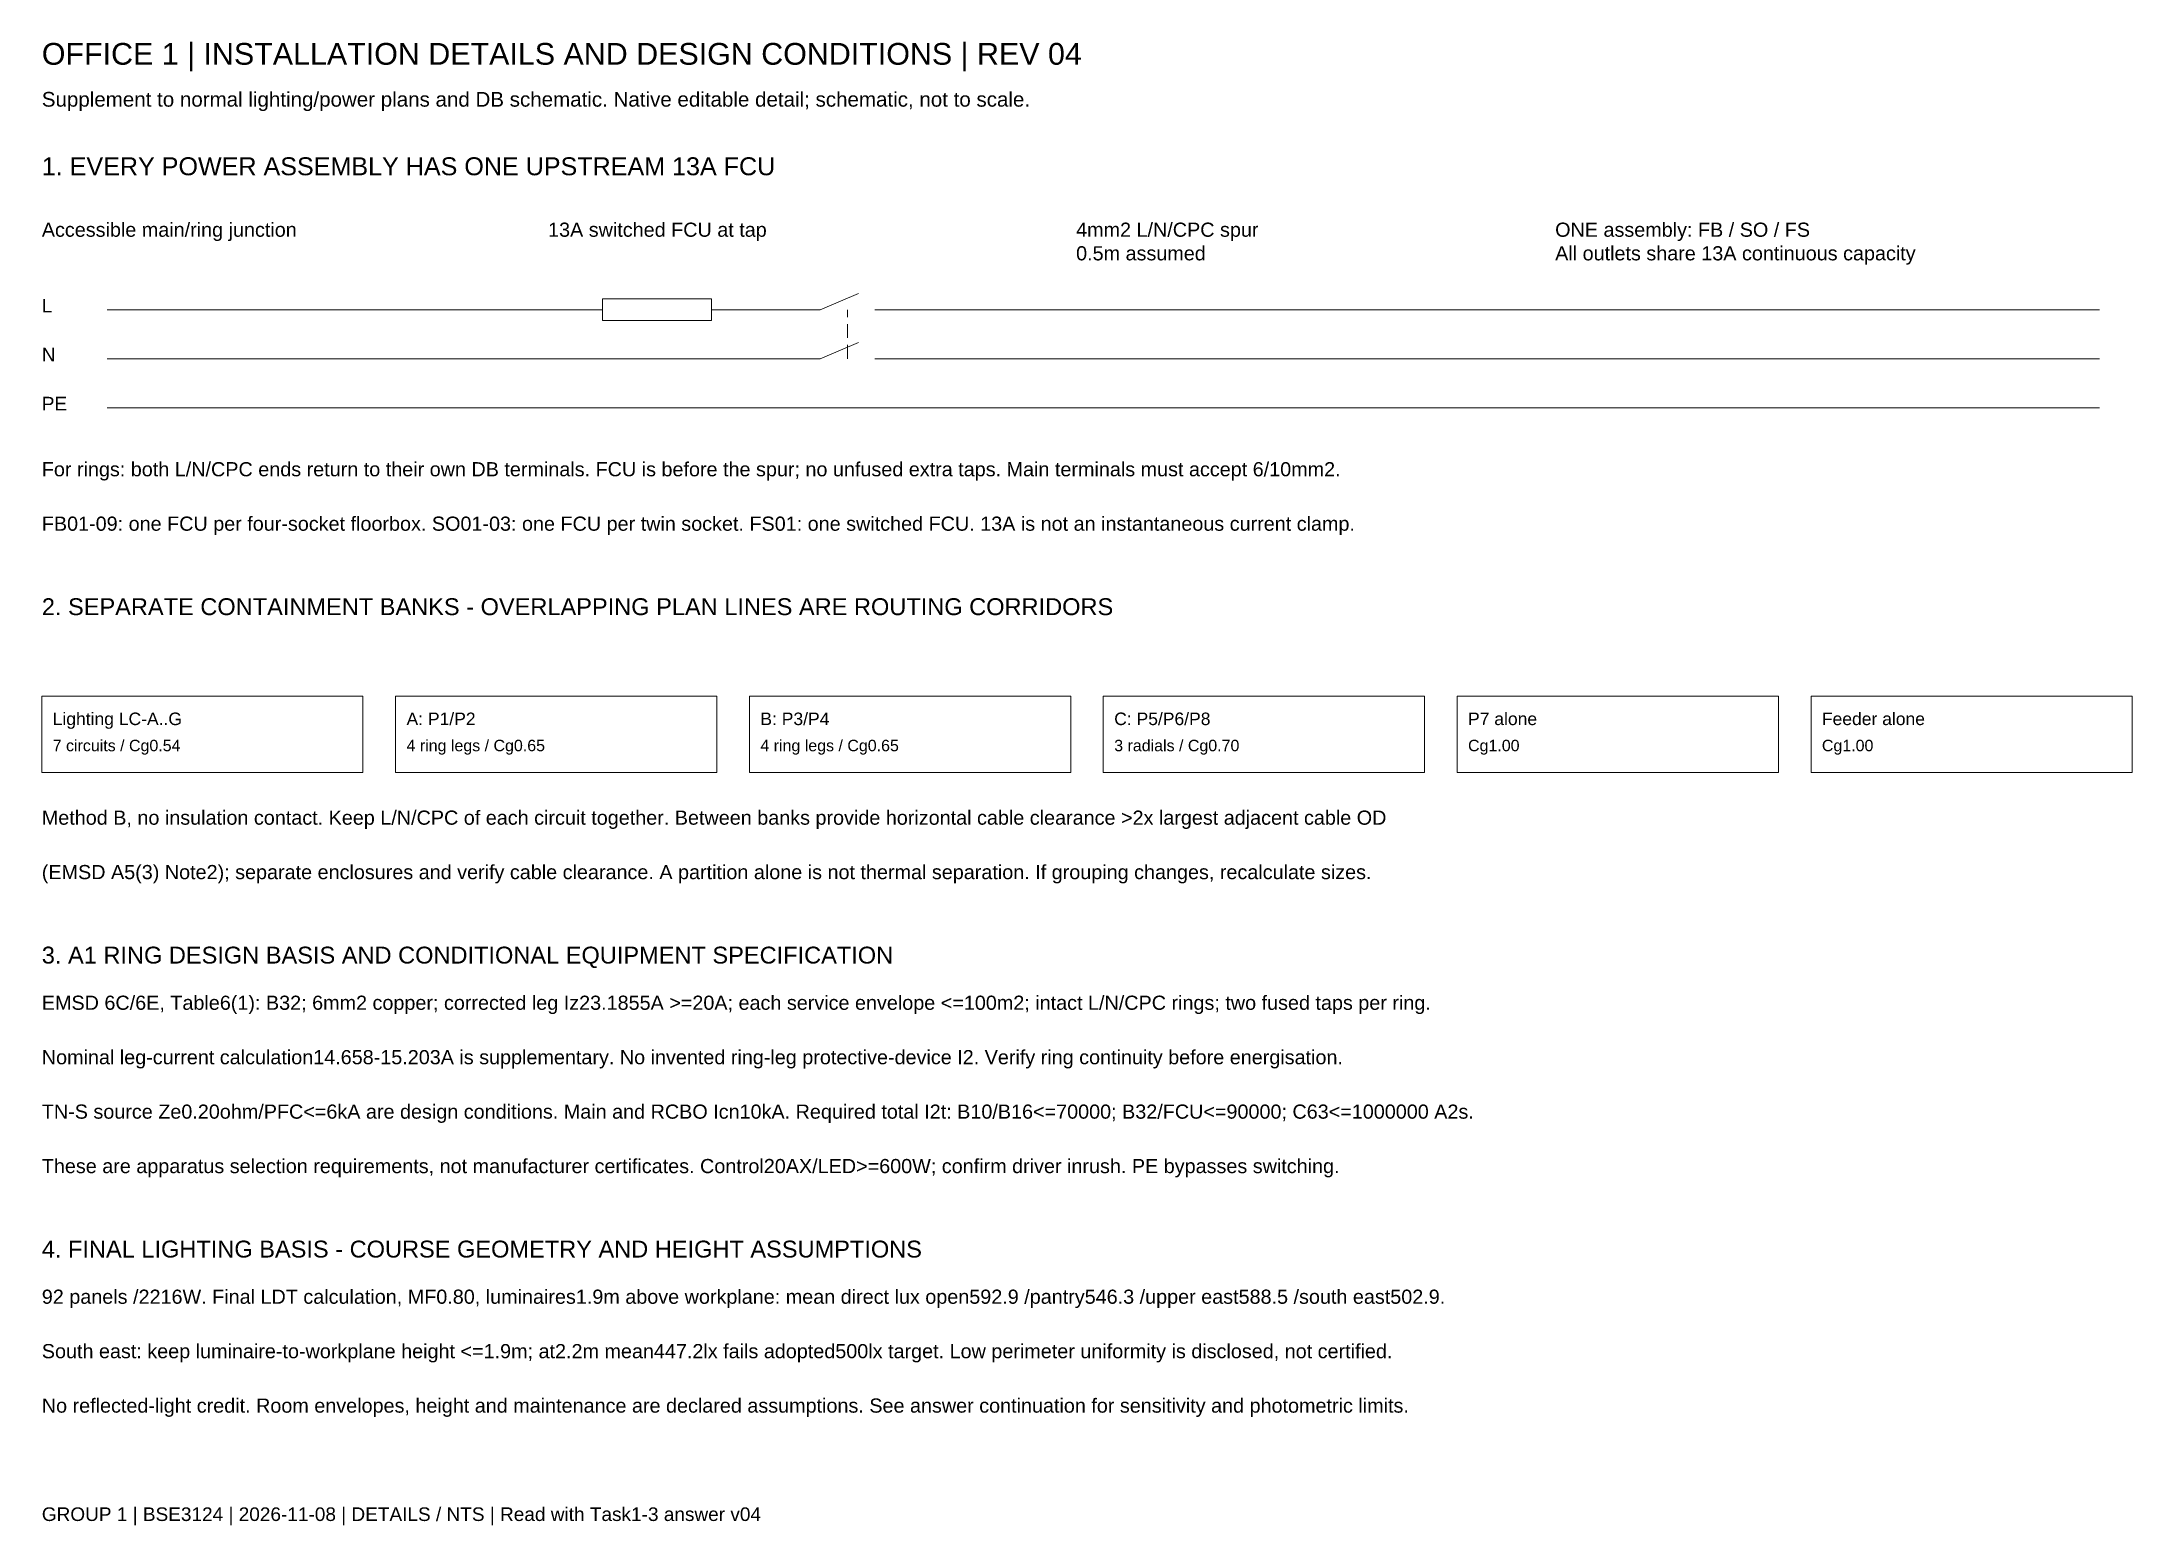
# Paper-space layout 'DESIGN-DETAILS' of a CAD drawing. Header units: millimetres. Extents: x 12 to 396, y 13 to 285.
import ezdxf

# ---------------------------------------------------------------- set-up
doc = ezdxf.new("R2010")
doc.units = ezdxf.units.MM
doc.linetypes.add('DASHED', pattern=[19.05, 12.7, -6.35])
doc.layers.add('E-REV04-DETAIL', color=7, linetype='Continuous')
doc.styles.add('T1-Arial', font='arial.ttf')

psp = doc.layouts.new('DESIGN-DETAILS')

# ---------------------------------------------------------------- linework, layer by layer
at = {"layer": 'E-REV04-DETAIL', "lineweight": 15}
for p, q in [((155, 236), (162, 239)), ((24, 236), (105, 236)), ((105, 236), (115, 236)), ((115, 238), (135, 238)), ((115, 234), (115, 238)), ((135, 234), (135, 238)), ((135, 236), (155, 236)), ((165, 236), (390, 236)), ((115, 234), (135, 234)), ((24, 227), (105, 227)), ((105, 227), (155, 227)), ((155, 227), (162, 230)), ((165, 227), (390, 227)), ((24, 218), (105, 218)), ((105, 218), (390, 218)), ((12, 165), (71, 165)), ((12, 151), (12, 165)), ((71, 151), (71, 165)), ((77, 165), (136, 165)), ((77, 151), (77, 165)), ((136, 151), (136, 165)), ((142, 165), (201, 165)), ((142, 151), (142, 165)), ((201, 151), (201, 165)), ((207, 165), (266, 165)), ((207, 151), (207, 165)), ((266, 151), (266, 165)), ((272, 165), (331, 165)), ((272, 151), (272, 165)), ((331, 151), (331, 165)), ((337, 165), (396, 165)), ((337, 151), (337, 165)), ((396, 151), (396, 165)), ((12, 151), (71, 151)), ((77, 151), (136, 151)), ((142, 151), (201, 151)), ((207, 151), (266, 151)), ((272, 151), (331, 151)), ((337, 151), (396, 151))]:
    psp.add_line(p, q, dxfattribs=at)
at = {"layer": 'E-REV04-DETAIL', "linetype": 'DASHED', "lineweight": 15, "ltscale": 0.2}
psp.add_line((160, 227), (160, 236), dxfattribs=at)

# ---------------------------------------------------------------- texts
at = {"layer": 'E-REV04-DETAIL', "lineweight": 15, "attachment_point": 1, "style": 'T1-Arial'}
for s, insert, char_height, width in [('OFFICE 1 | INSTALLATION DETAILS AND DESIGN CONDITIONS | REV 04', (12, 285), 4, 390), ('Supplement to normal lighting/power plans and DB schematic. Native editable detail; schematic, not to scale.', (12, 276), 2.7, 390), ('1. EVERY POWER ASSEMBLY HAS ONE UPSTREAM 13A FCU', (12, 264), 3.3, 390), ('Accessible main/ring junction', (12, 252), 2.6, 68), ('13A switched FCU at tap', (105, 252), 2.6, 83), ('4mm2 L/N/CPC spur\\P0.5m assumed', (202, 252), 2.6, 75), ('ONE assembly: FB / SO / FS\\PAll outlets share 13A continuous capacity', (290, 252), 2.6, 110), ('L', (12, 238), 2.5, 10), ('N', (12, 229), 2.5, 10), ('PE', (12, 220), 2.5, 10), ('For rings: both L/N/CPC ends return to their own DB terminals. FCU is before the spur; no unfused extra taps. Main terminals must accept 6/10mm2.', (12, 208), 2.6, 390), ('FB01-09: one FCU per four-socket floorbox. SO01-03: one FCU per twin socket. FS01: one switched FCU. 13A is not an instantaneous current clamp.', (12, 198), 2.6, 390), ('2. SEPARATE CONTAINMENT BANKS - OVERLAPPING PLAN LINES ARE ROUTING CORRIDORS', (12, 183), 3.1, 390), ('Lighting LC-A..G', (14, 162), 2.3, 57), ('A: P1/P2', (79, 162), 2.3, 57), ('B: P3/P4', (144, 162), 2.3, 57), ('C: P5/P6/P8', (209, 162), 2.3, 57), ('P7 alone', (274, 162), 2.3, 57), ('Feeder alone', (339, 162), 2.3, 57), ('7 circuits / Cg0.54', (14, 157), 2.1, 57), ('4 ring legs / Cg0.65', (79, 157), 2.1, 57), ('4 ring legs / Cg0.65', (144, 157), 2.1, 57), ('3 radials / Cg0.70', (209, 157), 2.1, 57), ('Cg1.00', (274, 157), 2.1, 57), ('Cg1.00', (339, 157), 2.1, 57), ('Method B, no insulation contact. Keep L/N/CPC of each circuit together. Between banks provide horizontal cable clearance >2x largest adjacent cable OD', (12, 144), 2.6, 390), ('(EMSD A5(3) Note2); separate enclosures and verify cable clearance. A partition alone is not thermal separation. If grouping changes, recalculate sizes.', (12, 134), 2.6, 390), ('3. A1 RING DESIGN BASIS AND CONDITIONAL EQUIPMENT SPECIFICATION', (12, 119), 3.1, 390), ('EMSD 6C/6E, Table6(1): B32; 6mm2 copper; corrected leg Iz23.1855A >=20A; each service envelope <=100m2; intact L/N/CPC rings; two fused taps per ring.', (12, 110), 2.6, 390), ('Nominal leg-current calculation14.658-15.203A is supplementary. No invented ring-leg protective-device I2. Verify ring continuity before energisation.', (12, 100), 2.6, 390), ('TN-S source Ze0.20ohm/PFC<=6kA are design conditions. Main and RCBO Icn10kA. Required total I2t: B10/B16<=70000; B32/FCU<=90000; C63<=1000000 A2s.', (12, 90), 2.6, 390), ('These are apparatus selection requirements, not manufacturer certificates. Control20AX/LED>=600W; confirm driver inrush. PE bypasses switching.', (12, 80), 2.6, 390), ('4. FINAL LIGHTING BASIS - COURSE GEOMETRY AND HEIGHT ASSUMPTIONS', (12, 65), 3.1, 390), ('92 panels /2216W. Final LDT calculation, MF0.80, luminaires1.9m above workplane: mean direct lux open592.9 /pantry546.3 /upper east588.5 /south east502.9.', (12, 56), 2.6, 390), ('South east: keep luminaire-to-workplane height <=1.9m; at2.2m mean447.2lx fails adopted500lx target. Low perimeter uniformity is disclosed, not certified.', (12, 46), 2.6, 390), ('No reflected-light credit. Room envelopes, height and maintenance are declared assumptions. See answer continuation for sensitivity and photometric limits.', (12, 36), 2.6, 390), ('GROUP 1 | BSE3124 | 2026-11-08 | DETAILS / NTS | Read with Task1-3 answer v04', (12, 16), 2.5, 390)]:
    psp.add_mtext(s, dxfattribs=dict(at, insert=insert, char_height=char_height, width=width))

doc.saveas('drawing.dxf')
